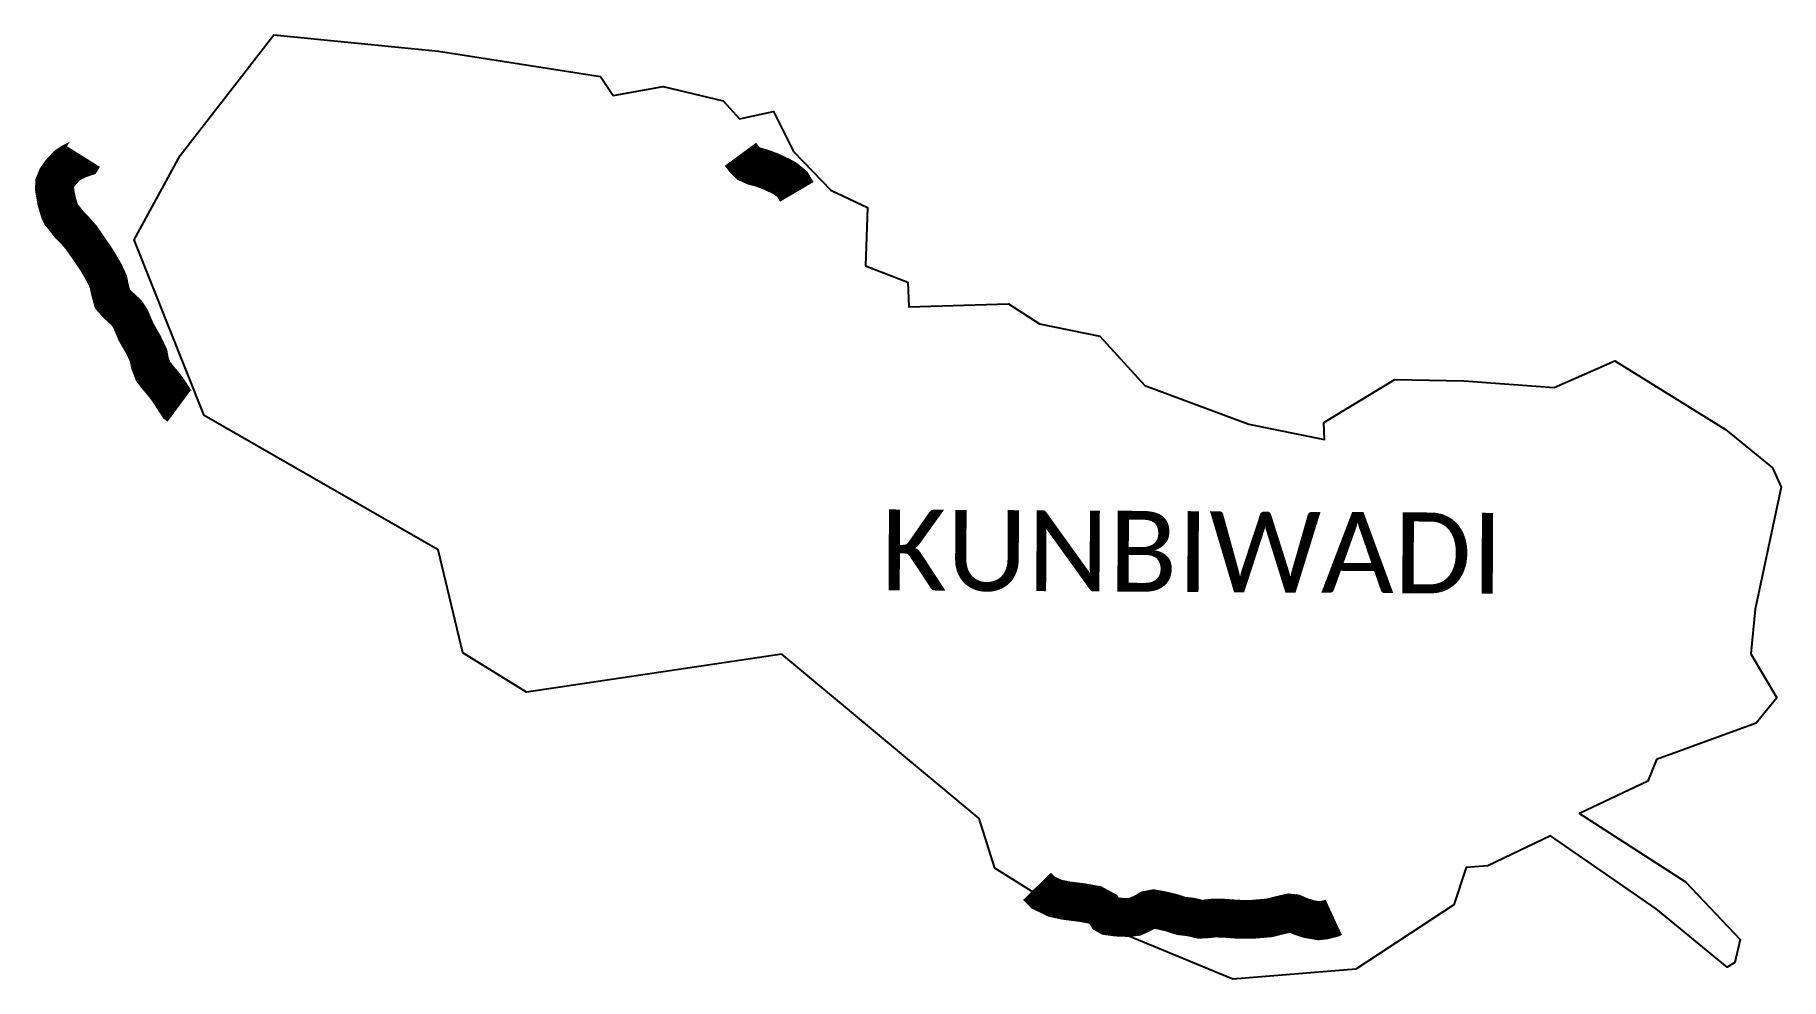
# Model space of a CAD drawing. Header units: metres. Extents: x 311836 to 314083, y 1901470 to 1902686.
import ezdxf

# ---------------------------------------------------------------- set-up
doc = ezdxf.new("R2010")
doc.units = ezdxf.units.M
for name, color, linetype in [('NATURALLY PROTECTED', 3, 'Continuous'), ('village', 3, 'Continuous'), ('VILLAGE NAME', 250, 'Continuous')]:
    doc.layers.add(name, color=color, linetype=linetype)
doc.styles.get("Standard").update_dxf_attribs({"font": 'calibri.ttf'})

msp = doc.modelspace()

# ---------------------------------------------------------------- linework, layer by layer
at = {"layer": 'NATURALLY PROTECTED', "color": 116, "true_color": 0x136734, "const_width": 50, "flags": 128}
for points in [[(311898.4, 1902529), (311897.4, 1902527.4), (311891.6, 1902525.4), (311883.7, 1902521.6), (311876.7, 1902516.9), (311869.2, 1902508.7), (311864.3, 1902501.8), (311861.3, 1902494.6), (311861, 1902487.7), (311863.7, 1902472), (311867.7, 1902458.7), (311869.9, 1902454.2), (311880.2, 1902441.4), (311886.1, 1902435.5), (311895, 1902425.4), (311907.6, 1902407.2), (311915.2, 1902396.1), (311924.9, 1902379.6), (311930.4, 1902367.8), (311932.3, 1902358.1), (311935.6, 1902346), (311942, 1902338.7), (311953.8, 1902327.8), (311959, 1902319.9), (311966, 1902303.3), (311975.7, 1902286.4), (311982.2, 1902272.6), (311983.8, 1902263.4), (311988.1, 1902252.2), (311993.8, 1902245), (312001.3, 1902236.1), (312006.1, 1902229.9), (312013.4, 1902218.8), (312019.6, 1902209.3), (312021.5, 1902207.9)], [(312816.5, 1902483.5), (312810.8, 1902493.2), (312802.6, 1902500), (312796.5, 1902503.5), (312783.4, 1902509.6), (312772.8, 1902513.7), (312772.8, 1902513.7), (312761.6, 1902516.8), (312754, 1902520.2), (312749.1, 1902525.1), (312744, 1902532)], [(313125.7, 1901589.7), (313133.4, 1901581.8), (313148.6, 1901574.4), (313162.5, 1901571.4), (313184.2, 1901568.6), (313199.9, 1901565.8), (313211.1, 1901559.7), (313215.3, 1901552.9), (313217.8, 1901551.5), (313228, 1901550.1), (313242.7, 1901549.5), (313252.2, 1901550.6), (313262.3, 1901555.4), (313269, 1901559.2), (313275.8, 1901560.5), (313285.7, 1901558.7), (313298.9, 1901555.6), (313311.1, 1901551.6), (313323.3, 1901550.2), (313335.2, 1901547.4), (313342.1, 1901547.6), (313354, 1901548.9), (313366.2, 1901548.6), (313383.5, 1901547.3), (313402, 1901547.1), (313424.2, 1901549), (313436.7, 1901552.1), (313450.2, 1901555.2), (313456.7, 1901554.5), (313465.5, 1901550.8), (313475.3, 1901547.6), (313488.4, 1901545.4), (313495, 1901546.1), (313505, 1901548.6), (313507.6, 1901549.8)]]:
    msp.add_lwpolyline(points, dxfattribs=at)
at = {"layer": 'village', "flags": 128}
msp.add_lwpolyline([(312563.9, 1902631.9), (312580.3, 1902607.4)], dxfattribs=at)
at = {"layer": 'village', "color": 3, "true_color": 0x00ff00}
for points in [[(314083.4, 1902103.3, 0), (314050, 1901946.3, 0), (314044.4, 1901889, 0), (314077.8, 1901832.2, 0), (314051.1, 1901799.7, 0), (313923.1, 1901752.8, 0), (313911.9, 1901725, 0), (313823.8, 1901683.2, 0), (313960.5, 1901595.4, 0), (314030.9, 1901521, 0), (314023.8, 1901491.7, 0), (314013.9, 1901485.7, 0), (313922.5, 1901560.5, 0), (313786.7, 1901654.7, 0), (313705.8, 1901615.9, 0), (313678.2, 1901613.8, 0), (313662.2, 1901566, 0), (313536, 1901483.2, 0), (313377.6, 1901470.3, 0), (313147.3, 1901565.3, 0), (313071.3, 1901613, 0), (313051.2, 1901677.1, 0), (312797.2, 1901888.3, 0), (312468.6, 1901839.4, 0), (312386.6, 1901890, 0), (312354.9, 1902022.7, 0), (312053.7, 1902195.8, 0), (311963.5, 1902421.8, 0), (312022.6, 1902530.2, 0), (312143.3, 1902685.6, 0), (312355.5, 1902664.8, 0), (312563.9, 1902631.9, 0)], [(312580.3, 1902607.4, 0), (312644.4, 1902619.3, 0), (312721.5, 1902600.7, 0), (312742.7, 1902577.4, 0), (312786.6, 1902587.1, 0), (312812.4, 1902535.4, 0), (312860.3, 1902485.6, 0), (312907.3, 1902463.4, 0), (312904.7, 1902388.2, 0), (312959.3, 1902367.2, 0), (312960.6, 1902335.7, 0), (313088.8, 1902339.3, 0), (313129, 1902313.8, 0), (313206.7, 1902297.6, 0), (313264.4, 1902234.4, 0), (313398.3, 1902184.5, 0), (313495.9, 1902164.8, 0), (313495, 1902186.7, 0), (313586.4, 1902242.1, 0), (313675.1, 1902240.4, 0), (313791.5, 1902231.7, 0), (313869.5, 1902265.9, 0), (314011.8, 1902177.8, 0), (314072.3, 1902128.3, 0), (314083.4, 1902103.3, 0)]]:
    msp.add_polyline3d(points, dxfattribs=at)

# ---------------------------------------------------------------- texts
at = {"layer": 'VILLAGE NAME', "insert": (312925.3, 1902074.8), "char_height": 104.04, "attachment_point": 1, "rotation": 359.6762}
msp.add_mtext_dynamic_manual_height_columns('KUNBIWADI', width=961.254, gutter_width=520.2, heights=[0], dxfattribs=at)

doc.saveas('drawing.dxf')
